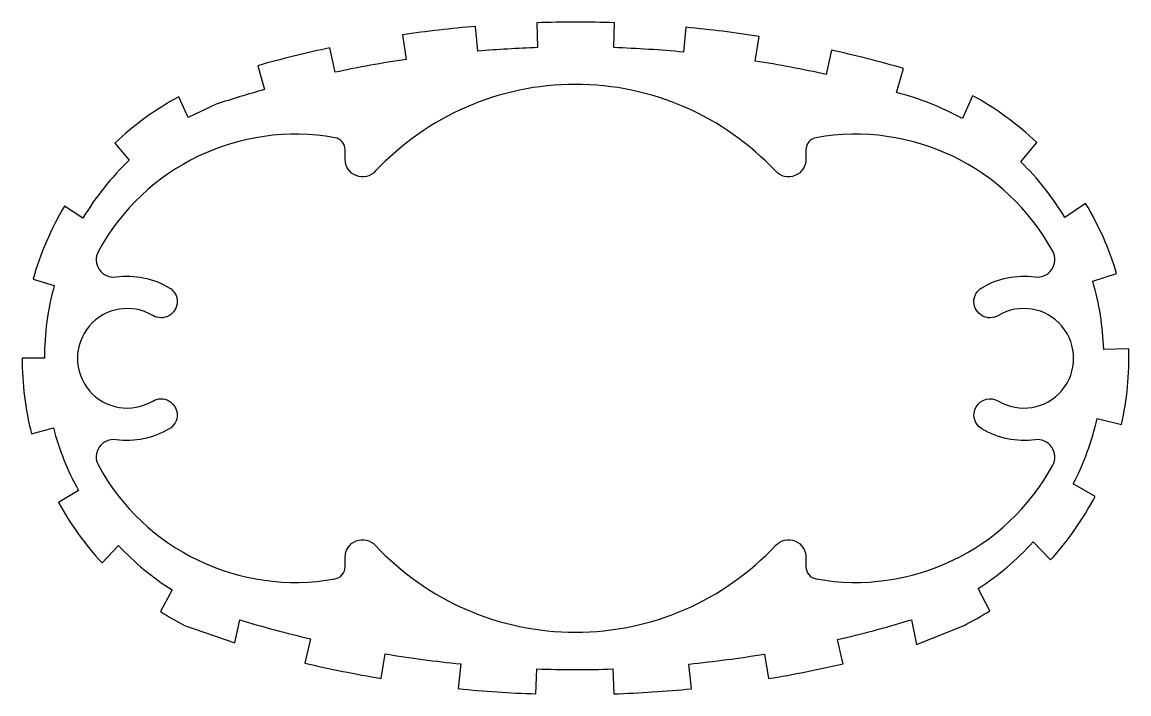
# Model space of a CAD drawing. Extents: x 233.7 to 278.1, y 245.2 to 272.2.
import ezdxf

# ---------------------------------------------------------------- set-up
doc = ezdxf.new("R2010")
doc.units = 0
doc.layers.add('ANA', color=220, linetype='CONTINUOUS')

msp = doc.modelspace()

# ---------------------------------------------------------------- linework, layer by layer
at = {"layer": 'ANA', "color": 220, "linetype": 'BYBLOCK'}
for points in [[(239.721, 249.376), (239.257, 248.504, 0.023121), (240.22, 247.952), (242.239, 247.255), (242.434, 248.175, 0.015817), (245.275, 247.412), (245.046, 246.438, 0.016451), (248.11, 245.823), (248.274, 246.81, 0.016451), (251.306, 246.407), (251.207, 245.412, 0.016451), (254.325, 245.204), (254.359, 246.204, 0.016451), (257.418, 246.202), (257.45, 245.202, 0.016451), (260.568, 245.406), (260.47, 246.401, 0.016451), (263.503, 246.801), (263.666, 245.814, 0.01606), (266.659, 246.408), (266.637, 246.504), (266.433, 247.382, 0.015902), (269.291, 248.142, 0.002573), (269.399, 248.175), (269.61, 247.181), (271.517, 247.954, 0.024886), (272.556, 248.542), (272.084, 249.43, 0.066032), (274.288, 251.303), (274.987, 250.579, 0.065172), (276.773, 253.131), (275.902, 253.634, 0.063797), (276.858, 256.261), (277.834, 256.018, 0.063935), (278.126, 259.06), (277.121, 259.025, 0.06342), (276.683, 261.77), (277.64, 262.08, 0.064508), (276.393, 264.9), (275.559, 264.338, 0.065007), (273.789, 266.57), (274.436, 267.341, 0.066725), (271.861, 269.222), (271.452, 268.303, 0.064884), (268.807, 269.346), (269.087, 270.315, 0.015685), (266.2, 271.051), (265.984, 270.075, 0.015617), (263.13, 270.615), (263.285, 271.602, 0.015568), (260.351, 271.97), (260.258, 270.974, 0.015127), (257.45, 271.152), (257.483, 272.152, 0.016451), (254.358, 272.152), (254.391, 271.152, 0.012924), (251.992, 271.012), (251.907, 272.008, 0.015563), (248.971, 271.667), (249.117, 270.678, 0.015609), (246.261, 270.164), (246.053, 271.142, 0.014503), (243.376, 270.492), (243.165, 270.422), (243.43, 269.47, 0.010936), (241.484, 268.881), (240.359, 268.352), (239.989, 269.183, 0.066489), (237.419, 267.315), (237.994, 266.63, 0.067988), (236.139, 264.3), (235.4, 264.788, 0.06678), (234.141, 261.855), (234.989, 261.599, 0.067316), (234.593, 258.677), (233.699, 258.677, 0.064012), (234.077, 255.641), (234.952, 255.892, 0.061818), (235.956, 253.375), (235.16, 252.89, 0.062678), (236.91, 250.458), (237.568, 251.155, 0.063733)], [(246.255, 249.819, 0.363159), (246.667, 250.311), (246.667, 250.691, -0.680562), (247.878, 251.169, 0.434303), (263.955, 251.169, -0.680562), (265.167, 250.691), (265.167, 250.311, 0.363159), (265.578, 249.819, 0.323203), (275.074, 254.38, 0.614718), (274.364, 255.408, -0.170036), (272.227, 255.843, -1), (272.892, 256.96, 1.76037), (272.892, 260.395, -1), (272.227, 261.512, -0.170036), (274.364, 261.947, 0.614718), (275.074, 262.975, 0.323203), (265.578, 267.536, 0.363159), (265.167, 267.044), (265.167, 266.664, -0.680562), (263.955, 266.186, 0.434303), (247.878, 266.186, -0.680562), (246.667, 266.664), (246.667, 267.044, 0.363159), (246.255, 267.536, 0.323203), (236.759, 262.975, 0.614718), (237.469, 261.947, -0.170036), (239.606, 261.512, -1), (238.941, 260.395, 1.76037), (238.941, 256.96, -1), (239.606, 255.843, -0.170036), (237.469, 255.408, 0.614718), (236.759, 254.38, 0.323203)]]:
    msp.add_lwpolyline(points, format="xyb", close=True, dxfattribs=at)

doc.saveas('drawing.dxf')
